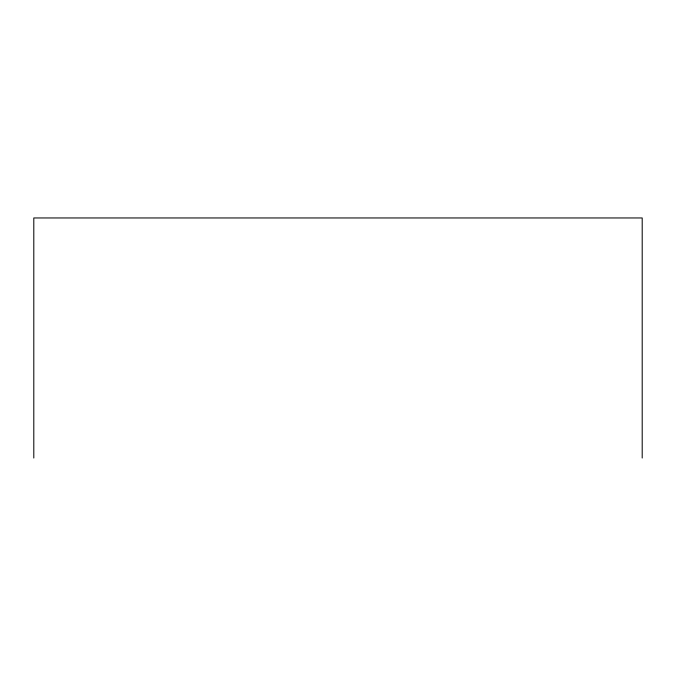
<?xml version="1.0" encoding="UTF-8"?>
<svg xmlns="http://www.w3.org/2000/svg" width="676" height="676" viewBox="0 0 676 676"><rect width="100%" height="100%" fill="white"/><g stroke="black" fill="none" stroke-linecap="round" stroke-linejoin="round"><path stroke-width="1.01" d="M642.2 458.041L642.2 217.959L33.8 217.959L33.8 458.041"/></g></svg>
